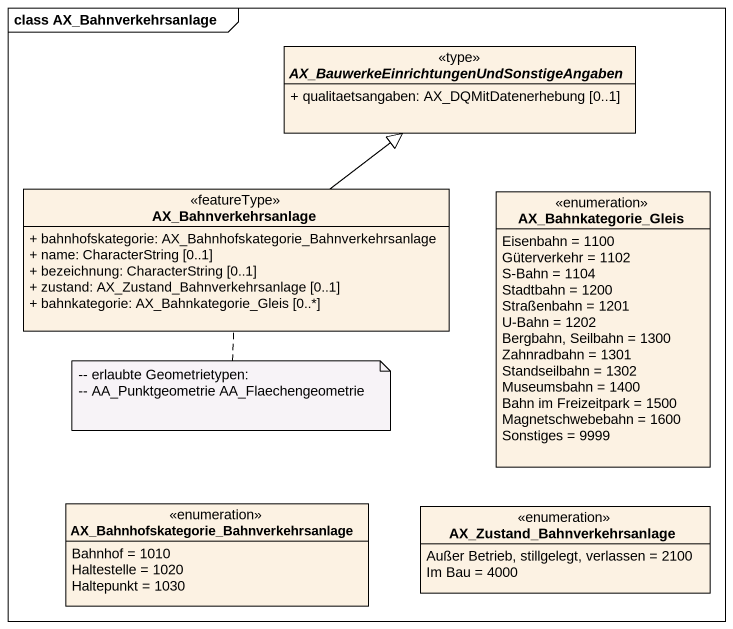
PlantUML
@startuml
mainframe class AX_Bahnverkehrsanlage
hide circle
hide empty members
skinparam classAttributeIconSize 0
abstract class "AX_BauwerkeEinrichtungenUndSonstigeAngaben" as AX_BauwerkeEinrichtungenUndS <<type>> {
  + qualitaetsangaben: AX_DQMitDatenerhebung [0..1]
}
class AX_Bahnverkehrsanlage <<featureType>> {
  + bahnhofskategorie: AX_Bahnhofskategorie_Bahnverkehrsanlage
  + name: CharacterString [0..1]
  + bezeichnung: CharacterString [0..1]
  + zustand: AX_Zustand_Bahnverkehrsanlage [0..1]
  + bahnkategorie: AX_Bahnkategorie_Gleis [0..*]
}
enum AX_Bahnkategorie_Gleis {
  Eisenbahn = 1100
  Güterverkehr = 1102
  S-Bahn = 1104
  Stadtbahn = 1200
  Straßenbahn = 1201
  U-Bahn = 1202
  Bergbahn, Seilbahn = 1300
  Zahnradbahn = 1301
  Standseilbahn = 1302
  Museumsbahn = 1400
  Bahn im Freizeitpark = 1500
  Magnetschwebebahn = 1600
  Sonstiges = 9999
}
enum "AX_Bahnhofskategorie_Bahnverkehrsanlage" as AX_Bahnhofskategorie {
  Bahnhof = 1010
  Haltestelle = 1020
  Haltepunkt = 1030
}
enum "AX_Zustand_Bahnverkehrsanlage" as AX_Zustand {
  Außer Betrieb, stillgelegt, verlassen = 2100
  Im Bau = 4000
}
AX_Bahnverkehrsanlage -up-|> AX_BauwerkeEinrichtungenUndS
note bottom of AX_Bahnverkehrsanlage
  ~-- erlaubte Geometrietypen:
  ~-- AA_Punktgeometrie AA_Flaechengeometrie
end note
@enduml
